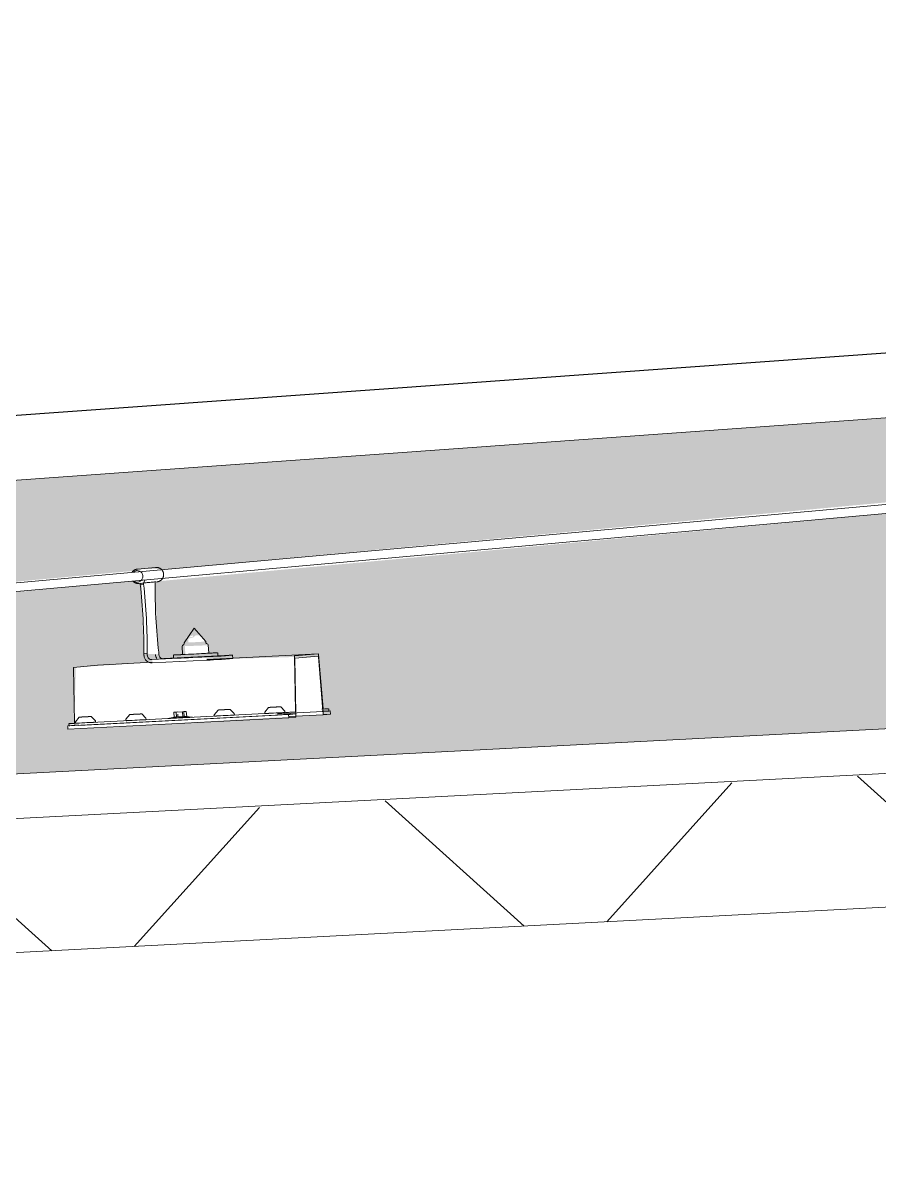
# Model space of a CAD drawing. Header units: millimetres. Extents: x 4237772 to 4686020, y -673 to 29459.
# Drawn here: x 4448901 to 4449669, y 10117 to 11139 of the extents above; entities that cross this region are included whole.
import ezdxf

# ---------------------------------------------------------------- set-up
doc = ezdxf.new("R2010")
doc.units = ezdxf.units.MM
for name, color, linetype, lineweight in [('A-GENM', 13, 'Continuous', 5), ('A-ROOF', 132, 'Continuous', 5), ('A-ROOF-PATT', 132, 'Continuous', 5), ('Q-SPCQ', 91, 'Continuous', 5)]:
    doc.layers.add(name, color=color, linetype=linetype, lineweight=lineweight)

# ---------------------------------------------------------------- blocks, each defined once
blk = doc.blocks.new('Static Line_Sayfa_Metal Deck_Pan Mount - Up to 15 _ pitch - Max 2 Users-1848369-SECTION - GRIDS B1-B2')
at = {"layer": 'Q-SPCQ'}
for p, q in [((4430069.6, 11248.9), (4421898.8, 10513.6)), ((4421899.5, 10505.7), (4430070.3, 11240.9)), ((4423392.4, 10650.5), (4423376.1, 10649.1)), ((4423392.7, 10650.6), (4423392.4, 10650.5)), ((4423377, 10636.1), (4423377.3, 10636.1)), ((4423377.3, 10636.1), (4423393.6, 10637.6)), ((4423378.5, 10636.5), (4423378.6, 10635.3)), ((4423378.6, 10635.3), (4423381.6, 10635.5)), ((4423381.5, 10636.6), (4423382.6, 10638.8)), ((4423381.5, 10636.6), (4423391.8, 10637.6)), ((4423381.6, 10635.5), (4423381.5, 10636.6)), ((4423392.1, 10638.1), (4423391.8, 10637.6)), ((4423391.8, 10637.6), (4423391.9, 10636.4)), ((4423418, 10583), (4423427, 10595.9)), ((4423437.4, 10584.1), (4423427, 10595.9)), ((4423416.1, 10579.8), (4423416.5, 10580.5)), ((4423416.1, 10579.8), (4423416.5, 10572.4)), ((4423417.7, 10581.3), (4423416.5, 10580.5)), ((4423418, 10582), (4423417.7, 10581.3)), ((4423418, 10583), (4423418, 10582)), ((4423437.4, 10583), (4423437.4, 10584.1)), ((4423437.4, 10583), (4423437.9, 10582.3)), ((4423439.1, 10581.7), (4423437.9, 10582.3)), ((4423439.6, 10581), (4423439.1, 10581.7)), ((4423440, 10573.6), (4423439.6, 10581)), ((4423384.8, 10573.5), (4423381.8, 10573.4)), ((4423381.8, 10573.4), (4423381.9, 10571.4)), ((4423384.9, 10571.6), (4423384.8, 10573.5)), ((4423438.1, 10570.3), (4423389.1, 10567.8)), ((4423395.1, 10574.5), (4423395.2, 10572.5)), ((4423399.4, 10568.7), (4423448.4, 10571.2)), ((4423408.4, 10571.9), (4423408.5, 10568.9)), ((4423538.2, 10573.1), (4423438.2, 10567.9)), ((4423448.2, 10571), (4423448.1, 10574)), ((4423454.9, 10571.2), (4423461.3, 10571.8)), ((4423461.6, 10568.8), (4423461.4, 10571.8)), ((4423516.8, 10570.4), (4423517.7, 10521.8)), ((4423538.2, 10573.1), (4423516.9, 10571.1)), ((4423517.2, 10569.2), (4423538.1, 10571)), ((4423538.3, 10570.3), (4423542.4, 10522)), ((4423542.5, 10524), (4423538.4, 10572.3)), ((4423319.7, 10511.6), (4423318.7, 10560.2)), ((4423318.8, 10560.9), (4423340.2, 10562.8)), ((4423389.2, 10565.4), (4423340.2, 10562.8)), ((4423389.2, 10564.8), (4423438.2, 10567.3)), ((4423448.5, 10568.2), (4423438.2, 10567.7)), ((4423455, 10568.2), (4423461.5, 10568.8)), ((4423518, 10519.8), (4423517.1, 10568.4)), ((4423313.5, 10508.3), (4423511.6, 10518.5)), ((4423323.3, 10510.8), (4423501.6, 10520)), ((4423412.1, 10520.9), (4423408.7, 10520.7)), ((4423408.7, 10520.7), (4423410.9, 10520.8)), ((4423409, 10516.2), (4423408.7, 10520.7)), ((4423410.9, 10520.8), (4423416.4, 10521.1)), ((4423410.9, 10520.8), (4423411.1, 10516.2)), ((4423412.2, 10518.9), (4423412.3, 10516.3)), ((4423416.4, 10521.1), (4423419.9, 10521.3)), ((4423416.4, 10521.1), (4423416.7, 10516.5)), ((4423419.9, 10521.3), (4423417.7, 10521.2)), ((4423417.7, 10521.2), (4423417.9, 10516.6)), ((4423419.9, 10521.3), (4423420.2, 10516.7)), ((4423463, 10518.1), (4423462.9, 10519.4)), ((4423490.3, 10520.8), (4423490.3, 10519.5)), ((4423501.6, 10519.2), (4423542.6, 10521.3)), ((4423542.5, 10521.3), (4423501.6, 10519.2)), ((4423518, 10519.1), (4423501.7, 10518.2)), ((4423508.3, 10520.4), (4423508.2, 10521.7)), ((4423518, 10519.1), (4423511.6, 10518.5)), ((4423511.6, 10518.5), (4423511.8, 10515.5)), ((4423517.6, 10521), (4423512.8, 10520.6)), ((4423512.9, 10518.6), (4423517.9, 10519.1)), ((4423518.2, 10516.1), (4423518, 10519.1)), ((4423548.9, 10521.8), (4423542.5, 10521.3)), ((4423542.5, 10521.5), (4423548.9, 10521.8)), ((4423542.5, 10521.3), (4423542.7, 10518.3)), ((4423542.6, 10521.3), (4423547.7, 10521.7)), ((4423542.6, 10518.5), (4423549.1, 10518.8)), ((4423547.5, 10523.7), (4423542.7, 10523.3)), ((4423542.7, 10518.3), (4423549.1, 10518.8)), ((4423547.7, 10521.7), (4423547.6, 10523.7)), ((4423549.1, 10518.8), (4423548.9, 10521.8)), ((4423313.5, 10508.3), (4423320, 10508.9)), ((4423313.7, 10505.3), (4423313.5, 10508.3)), ((4423313.7, 10505.3), (4423511.8, 10515.5)), ((4423314.6, 10510.4), (4423314.8, 10508.4)), ((4423314.7, 10510.4), (4423319.6, 10510.8)), ((4423319.9, 10508.8), (4423314.8, 10508.4)), ((4423323.4, 10509), (4423320, 10508.9)), ((4423320.4, 10512), (4423320.5, 10510.7)), ((4423323.5, 10508.8), (4423501.7, 10518)), ((4423338.5, 10511.6), (4423338.4, 10513)), ((4423365.7, 10514.4), (4423365.8, 10513)), ((4423383.8, 10514), (4423383.7, 10515.3)), ((4423409.2, 10516.2), (4423403.4, 10515)), ((4423412.4, 10515.5), (4423409, 10515.3)), ((4423409, 10515.3), (4423411.2, 10515.4)), ((4423411.2, 10515.4), (4423416.7, 10515.6)), ((4423416.7, 10515.6), (4423420.2, 10515.9)), ((4423420.2, 10515.9), (4423418, 10515.8)), ((4423425.4, 10516.1), (4423419.8, 10516.7)), ((4423445, 10518.4), (4423445, 10517.1)), ((4423511.7, 10516.7), (4423542.7, 10518.3)), ((4423511.8, 10515.5), (4423518.2, 10516.1)), ((4423511.8, 10515.7), (4423518.2, 10516.1))]:
    blk.add_line(p, q, dxfattribs=at)
at = {"layer": 'Q-SPCQ', "flags": 128}
for points in [[(4423376.1, 10649.1), (4423375.8, 10649.1), (4423375.6, 10649), (4423375.3, 10649), (4423375, 10648.9), (4423374.8, 10648.8), (4423374.5, 10648.7), (4423374.3, 10648.7), (4423374, 10648.6), (4423373.8, 10648.4), (4423373.6, 10648.3), (4423373.3, 10648.2), (4423373.1, 10648.1), (4423372.9, 10647.9), (4423372.7, 10647.8), (4423372.5, 10647.6), (4423372.3, 10647.4), (4423372.1, 10647.2), (4423371.9, 10647.1), (4423371.7, 10646.9), (4423371.6, 10646.7), (4423371.4, 10646.5), (4423371.3, 10646.2)], [(4423393.6, 10637.6), (4423393.8, 10637.6), (4423394.1, 10637.7), (4423394.4, 10637.7), (4423394.6, 10637.8), (4423394.9, 10637.9), (4423395.1, 10637.9), (4423395.4, 10638), (4423395.6, 10638.1), (4423395.9, 10638.2), (4423396.1, 10638.4), (4423396.3, 10638.5), (4423396.5, 10638.6), (4423396.8, 10638.8), (4423397, 10638.9), (4423397.2, 10639.1), (4423397.4, 10639.3), (4423397.6, 10639.4), (4423397.7, 10639.6), (4423397.9, 10639.8), (4423398.1, 10640), (4423398.3, 10640.2), (4423398.4, 10640.4), (4423398.5, 10640.7), (4423398.7, 10640.9), (4423398.8, 10641.1), (4423398.9, 10641.3), (4423399, 10641.6), (4423399.1, 10641.8), (4423399.2, 10642.1), (4423399.3, 10642.3), (4423399.3, 10642.6), (4423399.4, 10642.8), (4423399.4, 10643.1), (4423399.5, 10643.3), (4423399.5, 10643.6), (4423399.5, 10643.8), (4423399.5, 10644.1), (4423399.5, 10644.3), (4423399.5, 10644.6), (4423399.5, 10644.8), (4423399.4, 10645.1), (4423399.4, 10645.4), (4423399.3, 10645.6), (4423399.3, 10645.9), (4423399.2, 10646.1), (4423399.1, 10646.3), (4423399, 10646.6), (4423398.9, 10646.8), (4423398.8, 10647), (4423398.7, 10647.3), (4423398.5, 10647.5), (4423398.4, 10647.7), (4423398.3, 10647.9), (4423398.1, 10648.1), (4423397.9, 10648.3), (4423397.8, 10648.5), (4423397.6, 10648.7), (4423397.4, 10648.9), (4423397.2, 10649.1), (4423397, 10649.2), (4423396.8, 10649.4), (4423396.6, 10649.5), (4423396.3, 10649.7), (4423396.1, 10649.8), (4423395.9, 10649.9), (4423395.6, 10650), (4423395.4, 10650.1), (4423395.2, 10650.2), (4423394.9, 10650.3), (4423394.6, 10650.4), (4423394.4, 10650.4), (4423394.1, 10650.5), (4423393.9, 10650.5), (4423393.6, 10650.5), (4423393.3, 10650.6), (4423393.1, 10650.6), (4423392.8, 10650.6), (4423392.7, 10650.6)], [(4423371.9, 10638.2), (4423372.1, 10638), (4423372.3, 10637.8), (4423372.5, 10637.6), (4423372.7, 10637.5), (4423372.9, 10637.3), (4423373.1, 10637.2), (4423373.3, 10637), (4423373.6, 10636.9), (4423373.8, 10636.8), (4423374, 10636.7), (4423374.3, 10636.6), (4423374.5, 10636.5), (4423374.8, 10636.4), (4423375, 10636.3), (4423375.3, 10636.3), (4423375.5, 10636.2), (4423375.8, 10636.2), (4423376.1, 10636.1), (4423376.3, 10636.1), (4423376.6, 10636.1), (4423376.8, 10636.1), (4423377, 10636.1)], [(4423365.7, 10514.4), (4423369.1, 10518.5), (4423369.3, 10518.5), (4423369.4, 10518.6), (4423369.4, 10518.6)], [(4423383.7, 10515.3), (4423380, 10519.1), (4423379.7, 10519.1), (4423379.6, 10519.1), (4423379.6, 10519.1), (4423379.5, 10519.1), (4423379.4, 10519.1), (4423379.4, 10519.1), (4423379.3, 10519.1), (4423379.2, 10519.1), (4423379.2, 10519.1), (4423379.1, 10519.1), (4423379, 10519.1), (4423378.9, 10519.1), (4423378.8, 10519.1), (4423378.7, 10519.1), (4423378.5, 10519.1), (4423378.4, 10519), (4423378.3, 10519), (4423378.2, 10519), (4423378, 10519), (4423377.9, 10519), (4423377.7, 10519), (4423377.6, 10519), (4423377.4, 10519), (4423377.2, 10519), (4423377.1, 10519), (4423376.9, 10519), (4423376.7, 10519), (4423376.5, 10519), (4423376.3, 10518.9), (4423376.1, 10518.9), (4423376, 10518.9), (4423375.8, 10518.9), (4423375.6, 10518.9), (4423375.4, 10518.9), (4423375.2, 10518.9), (4423375, 10518.9), (4423374.8, 10518.9), (4423374.6, 10518.9), (4423374.4, 10518.8), (4423374.2, 10518.8), (4423374, 10518.8), (4423373.8, 10518.8), (4423373.6, 10518.8), (4423373.4, 10518.8), (4423373.2, 10518.8), (4423373, 10518.8), (4423372.8, 10518.8), (4423372.6, 10518.8), (4423372.4, 10518.7), (4423372.3, 10518.7), (4423372.1, 10518.7), (4423371.9, 10518.7), (4423371.7, 10518.7), (4423371.6, 10518.7), (4423371.4, 10518.7), (4423371.3, 10518.7), (4423371.1, 10518.7), (4423371, 10518.7), (4423370.8, 10518.7), (4423370.7, 10518.6), (4423370.6, 10518.6), (4423370.4, 10518.6), (4423370.3, 10518.6), (4423370.2, 10518.6), (4423370.1, 10518.6), (4423370, 10518.6), (4423369.9, 10518.6), (4423369.8, 10518.6), (4423369.8, 10518.6), (4423369.7, 10518.6), (4423369.6, 10518.6), (4423369.6, 10518.6), (4423369.5, 10518.6), (4423369.4, 10518.6), (4423369.4, 10518.6)], [(4423445, 10518.4), (4423448.3, 10522.6), (4423448.5, 10522.6), (4423448.6, 10522.6), (4423448.6, 10522.6)], [(4423462.9, 10519.4), (4423459.2, 10523.2), (4423459, 10523.2), (4423458.9, 10523.2), (4423458.8, 10523.2), (4423458.7, 10523.2), (4423458.7, 10523.2), (4423458.6, 10523.2), (4423458.5, 10523.2), (4423458.5, 10523.2), (4423458.4, 10523.2), (4423458.3, 10523.2), (4423458.2, 10523.2), (4423458.1, 10523.1), (4423458, 10523.1), (4423457.9, 10523.1), (4423457.8, 10523.1), (4423457.6, 10523.1), (4423457.5, 10523.1), (4423457.4, 10523.1), (4423457.2, 10523.1), (4423457.1, 10523.1), (4423456.9, 10523.1), (4423456.8, 10523.1), (4423456.6, 10523.1), (4423456.4, 10523.1), (4423456.3, 10523.1), (4423456.1, 10523.1), (4423455.9, 10523), (4423455.7, 10523), (4423455.6, 10523), (4423455.4, 10523), (4423455.2, 10523), (4423455, 10523), (4423454.8, 10523), (4423454.6, 10523), (4423454.4, 10523), (4423454.2, 10523), (4423454, 10522.9), (4423453.8, 10522.9), (4423453.6, 10522.9), (4423453.4, 10522.9), (4423453.2, 10522.9), (4423453, 10522.9), (4423452.8, 10522.9), (4423452.6, 10522.9), (4423452.4, 10522.9), (4423452.2, 10522.9), (4423452, 10522.8), (4423451.8, 10522.8), (4423451.7, 10522.8), (4423451.5, 10522.8), (4423451.3, 10522.8), (4423451.1, 10522.8), (4423451, 10522.8), (4423450.8, 10522.8), (4423450.6, 10522.8), (4423450.5, 10522.8), (4423450.3, 10522.7), (4423450.2, 10522.7), (4423450, 10522.7), (4423449.9, 10522.7), (4423449.8, 10522.7), (4423449.7, 10522.7), (4423449.5, 10522.7), (4423449.4, 10522.7), (4423449.3, 10522.7), (4423449.2, 10522.7), (4423449.1, 10522.7), (4423449.1, 10522.7), (4423449, 10522.7), (4423448.9, 10522.7), (4423448.9, 10522.7), (4423448.8, 10522.7), (4423448.7, 10522.7), (4423448.7, 10522.6), (4423448.6, 10522.6)], [(4423490.3, 10520.8), (4423493.6, 10524.9), (4423493.8, 10525), (4423493.9, 10525), (4423493.9, 10525)], [(4423508.2, 10521.7), (4423504.5, 10525.5), (4423504.3, 10525.5), (4423504.2, 10525.5), (4423504.1, 10525.5), (4423504, 10525.5), (4423504, 10525.5), (4423503.9, 10525.5), (4423503.8, 10525.5), (4423503.8, 10525.5), (4423503.7, 10525.5), (4423503.6, 10525.5), (4423503.5, 10525.5), (4423503.4, 10525.5), (4423503.3, 10525.5), (4423503.2, 10525.5), (4423503.1, 10525.5), (4423502.9, 10525.5), (4423502.8, 10525.5), (4423502.7, 10525.5), (4423502.5, 10525.4), (4423502.4, 10525.4), (4423502.2, 10525.4), (4423502.1, 10525.4), (4423501.9, 10525.4), (4423501.7, 10525.4), (4423501.6, 10525.4), (4423501.4, 10525.4), (4423501.2, 10525.4), (4423501, 10525.4), (4423500.9, 10525.4), (4423500.7, 10525.4), (4423500.5, 10525.3), (4423500.3, 10525.3), (4423500.1, 10525.3), (4423499.9, 10525.3), (4423499.7, 10525.3), (4423499.5, 10525.3), (4423499.3, 10525.3), (4423499.1, 10525.3), (4423498.9, 10525.3), (4423498.7, 10525.3), (4423498.5, 10525.2), (4423498.3, 10525.2), (4423498.1, 10525.2), (4423497.9, 10525.2), (4423497.7, 10525.2), (4423497.5, 10525.2), (4423497.3, 10525.2), (4423497.1, 10525.2), (4423497, 10525.2), (4423496.8, 10525.1), (4423496.6, 10525.1), (4423496.4, 10525.1), (4423496.3, 10525.1), (4423496.1, 10525.1), (4423495.9, 10525.1), (4423495.8, 10525.1), (4423495.6, 10525.1), (4423495.5, 10525.1), (4423495.3, 10525.1), (4423495.2, 10525.1), (4423495.1, 10525.1), (4423495, 10525), (4423494.8, 10525), (4423494.7, 10525), (4423494.6, 10525), (4423494.5, 10525), (4423494.4, 10525), (4423494.4, 10525), (4423494.3, 10525), (4423494.2, 10525), (4423494.1, 10525), (4423494.1, 10525), (4423494, 10525), (4423494, 10525), (4423493.9, 10525)], [(4423320.4, 10512), (4423323.8, 10516.2), (4423324, 10516.2), (4423324.1, 10516.2), (4423324.1, 10516.2)], [(4423338.4, 10513), (4423334.7, 10516.7), (4423334.4, 10516.8), (4423334.3, 10516.8), (4423334.3, 10516.8), (4423334.2, 10516.8), (4423334.1, 10516.8), (4423334.1, 10516.8), (4423334, 10516.7), (4423333.9, 10516.7), (4423333.9, 10516.7), (4423333.8, 10516.7), (4423333.7, 10516.7), (4423333.6, 10516.7), (4423333.5, 10516.7), (4423333.4, 10516.7), (4423333.2, 10516.7), (4423333.1, 10516.7), (4423333, 10516.7), (4423332.9, 10516.7), (4423332.7, 10516.7), (4423332.6, 10516.7), (4423332.4, 10516.7), (4423332.3, 10516.7), (4423332.1, 10516.7), (4423331.9, 10516.7), (4423331.8, 10516.6), (4423331.6, 10516.6), (4423331.4, 10516.6), (4423331.2, 10516.6), (4423331, 10516.6), (4423330.8, 10516.6), (4423330.7, 10516.6), (4423330.5, 10516.6), (4423330.3, 10516.6), (4423330.1, 10516.6), (4423329.9, 10516.6), (4423329.7, 10516.5), (4423329.5, 10516.5), (4423329.3, 10516.5), (4423329.1, 10516.5), (4423328.9, 10516.5), (4423328.7, 10516.5), (4423328.5, 10516.5), (4423328.3, 10516.5), (4423328.1, 10516.5), (4423327.9, 10516.4), (4423327.7, 10516.4), (4423327.5, 10516.4), (4423327.3, 10516.4), (4423327.1, 10516.4), (4423327, 10516.4), (4423326.8, 10516.4), (4423326.6, 10516.4), (4423326.4, 10516.4), (4423326.3, 10516.4), (4423326.1, 10516.3), (4423326, 10516.3), (4423325.8, 10516.3), (4423325.7, 10516.3), (4423325.5, 10516.3), (4423325.4, 10516.3), (4423325.3, 10516.3), (4423325.1, 10516.3), (4423325, 10516.3), (4423324.9, 10516.3), (4423324.8, 10516.3), (4423324.7, 10516.3), (4423324.6, 10516.3), (4423324.5, 10516.3), (4423324.5, 10516.3), (4423324.4, 10516.2), (4423324.3, 10516.2), (4423324.3, 10516.2), (4423324.2, 10516.2), (4423324.1, 10516.2), (4423324.1, 10516.2)]]:
    blk.add_lwpolyline(points, dxfattribs=at)
at = {"layer": 'Q-SPCQ'}
for centre, major_axis, ratio, start_param, end_param in [((4423375.8, 10642.5), (-0.47, 5.2), 0.991613, 0, 0.610524), ((4423375.8, 10642.5), (-0.47, 5.2), 0.991613, 4.281207, 6.245256), ((4423375.8, 10642.5), (-0.47, 5.2), 0.991613, 2.430418, 3.103664), ((4423375.8, 10642.5), (-0.47, 5.2), 0.991613, 3.103664, 4.150861), ((4423372.1, 10603.6), (-3.6, 69.9), 0.129148, 4.258548, 5.176114), ((4423375.1, 10603.8), (-3.6, 69.9), 0.129148, 4.258548, 5.176114), ((4423401.6, 10606.2), (-3.6, 69.9), 0.129148, 1.116956, 2.034521), ((4423388.9, 10571.8), (-0.63, 6.97), 0.991613, 1.532867, 3.103664), ((4423388.9, 10571.8), (-0.36, 3.98), 0.991613, 1.532867, 3.103664), ((4423399.2, 10572.7), (-0.63, 6.97), 0.991613, 1.532867, 2.056466), ((4423399.2, 10572.7), (-0.36, 3.98), 0.991613, 1.532867, 2.841864), ((4423428.2, 10573), (19.8, 1), 0.004901, 3.012082, 6.153674), ((4423428.4, 10570), (19.8, 1), 0.004901, 3.012082, 6.153674), ((4423428.2, 10573), (19.8, 1), 0.004901, 2.076476, 3.012082), ((4423428.4, 10570), (19.8, 1), 0.004901, 6.153674, 9.295267), ((4423428.2, 10573), (11.7, 0.6), 0.004901, 3.012082, 6.153674), ((4423428.2, 10573), (11.7, 0.6), 0.004901, 2.602437, 3.012082), ((4423440, 10570.5), (15, 0.8), 0.004901, 4.582878, 6.153674), ((4423428.2, 10573), (19.8, 1), 0.004901, 6.153674, 7.186127), ((4423446.5, 10571), (15, 0.8), 0.004901, 6.153674, 7.724471), ((4423516.9, 10570.1), (-0.051, 0.999), 0.129148, 0.004942, 1.323579), ((4423538.2, 10570), (-0.051, 0.999), 0.129148, 4.969491, 6.283185), ((4423538.3, 10572.1), (-0.051, 0.999), 0.129148, 4.969491, 5.848582), ((4423318.9, 10559.9), (-0.051, 0.999), 0.129148, 0.224715, 1.323579), ((4423440.2, 10567.5), (15, 0.8), 0.004901, 4.582878, 6.153674), ((4423446.6, 10568), (15, 0.8), 0.004901, 6.153674, 7.724471), ((4423517.3, 10568.2), (-0.051, 0.999), 0.129148, 0.004942, 1.323579), ((4423499.3, 10519.9), (8.99, 0.47), 0.004901, 3.012082, 4.059279), ((4423499.3, 10519.9), (8.99, 0.47), 0.004901, 6.153674, 9.295267), ((4423502.9, 10520.1), (9.99, 0.52), 0.004901, 4.582878, 6.153674), ((4423499.3, 10519.9), (8.99, 0.47), 0.004901, 5.106477, 6.153674), ((4423503, 10518.1), (9.99, 0.52), 0.004901, 5.630076, 6.153674), ((4423517.6, 10522), (-0.051, 0.999), 0.129148, 3.366308, 4.465172), ((4423517.9, 10520.1), (-0.051, 0.999), 0.129148, 3.146535, 4.465172), ((4423537.6, 10523.2), (9.99, 0.52), 0.004901, 6.153674, 7.462671), ((4423537.8, 10521.2), (9.99, 0.52), 0.004901, 6.153674, 7.462671), ((4423542.6, 10522.3), (-0.051, 0.999), 0.129148, 1.827898, 2.926762), ((4423542.6, 10524.3), (-0.051, 0.999), 0.129148, 1.827898, 3.141593), ((4423324.6, 10510.9), (9.99, 0.52), 0.004901, 3.012082, 4.582878), ((4423324.7, 10508.9), (9.99, 0.52), 0.004901, 3.012082, 3.535681), ((4423319.5, 10511.8), (-0.051, 0.999), 0.129148, 3.366308, 4.465172), ((4423319.8, 10509.8), (-0.051, 0.999), 0.129148, 3.146535, 4.465172), ((4423329.5, 10511.2), (8.99, 0.47), 0.004901, 3.012082, 3.86853), ((4423329.5, 10511.2), (8.99, 0.47), 0.004901, 6.153674, 9.295267), ((4423329.5, 10511.2), (8.99, 0.47), 0.004901, 5.106477, 6.153674), ((4423374.8, 10513.5), (8.99, 0.47), 0.004901, 3.012082, 4.059279), ((4423374.8, 10513.5), (8.99, 0.47), 0.004901, 6.153674, 9.295267), ((4423374.8, 10513.5), (8.99, 0.47), 0.004901, 5.106477, 6.153674), ((4423414.4, 10515.6), (11, 0.6), 0.004901, 3.012082, 4.059279), ((4423414.4, 10515.6), (11, 0.6), 0.004901, 6.153674, 9.295267), ((4423414.4, 10515.6), (11, 0.6), 0.004901, 5.106477, 6.153674), ((4423454, 10517.6), (8.99, 0.47), 0.004901, 3.012082, 4.059279), ((4423454, 10517.6), (8.99, 0.47), 0.004901, 6.153674, 9.295267), ((4423454, 10517.6), (8.99, 0.47), 0.004901, 5.106477, 6.153674)]:
    blk.add_ellipse(centre, major_axis=major_axis, ratio=ratio, start_param=start_param, end_param=end_param, dxfattribs=at)
for points in [[(4423409, 10516.2), (4423409.5, 10516.3), (4423410.6, 10516.4), (4423411.8, 10516.4), (4423412.3, 10516.3)], [(4423411.1, 10516.2), (4423410.7, 10516.3), (4423410, 10516.4), (4423409.3, 10516.2), (4423409, 10516.2)], [(4423416.7, 10516.5), (4423415.7, 10516.5), (4423413.9, 10516.5), (4423412, 10516.4), (4423411.1, 10516.2)], [(4423412.3, 10516.3), (4423413.3, 10516.5), (4423415.1, 10516.6), (4423417, 10516.6), (4423417.9, 10516.6)], [(4423420.2, 10516.7), (4423419.6, 10516.7), (4423418.4, 10516.7), (4423417.3, 10516.6), (4423416.7, 10516.5)], [(4423417.9, 10516.6), (4423418.3, 10516.7), (4423419, 10516.8), (4423419.8, 10516.7), (4423420.2, 10516.7)]]:
    blk.add_open_spline(points, degree=3, dxfattribs=at)
blk = doc.blocks.new('GT01 - GT01-2642391-SECTION - GRIDS B1-B2')
at = {"layer": 'A-GENM'}
for p, q in [((4409876.5, 9824.6), (4428941.3, 11194.8)), ((4409878.6, 9824.6), (4428943.2, 11194.8))]:
    blk.add_line(p, q, dxfattribs=at)

msp = doc.modelspace()

# ---------------------------------------------------------------- hatches: boundary and pattern name
at = {"layer": 'A-ROOF-PATT'}
h = msp.add_hatch(dxfattribs=at)
h.set_pattern_fill('FP_187', color=256, style=0, pattern_type=2)
h.set_pattern_definition([(3.013, (37691.9309, -226018.123), (-31.18210451525, -1.0529e-05), [])])
h.paths.add_polyline_path([(4446822.7, 10371.9), (4446831.5, 10372.4), (4446831.7, 10369.1), (4446837.2, 10370), (4446837.1, 10372.7), (4446822.1, 10371.9)])
h.paths.add_polyline_path([(4447460.8, 10390.4), (4447461.4, 10390.4), (4447460.8, 10426.5)])
h.paths.add_polyline_path([(4435506.2, 9766.6), (4446705.4, 10350.9), (4446710.4, 10360.2), (4446785.1, 10367.4), (4446784.9, 10370), (4446800.8, 10373.4), (4446800.3, 10382.5), (4446826.3, 10384), (4446826.9, 10372.6), (4446852.5, 10373.8), (4446852.8, 10370.2), (4446922.5, 10373.8), (4446927.3, 10362.5), (4447460.8, 10390.4), (4447462.7, 10427.3), (4447531.2, 10432.2), (4447531.1, 10434.1), (4447580.2, 10434.4), (4447580.2, 10434.2), (4447680.2, 10437.1), (4447680.7, 10432.2), (4447684.4, 10402), (4461505.4, 11123.2), (4461702.7, 11188.8), (4461702.7, 11216.8), (4461413.3, 11202), (4461413.3, 11495.4), (4461113.1, 11479.6), (4461111.4, 11277.7), (4460816.9, 11226.6), (4460803.9, 11228.3), (4460788.7, 11235.7), (4460779, 11244.5), (4460771.9, 11255.5), (4460768, 11268), (4460767.5, 11281), (4460770.3, 11293.8), (4460775.3, 11303.8), (4460785.5, 11315), (4460797.5, 11322.2), (4460814.6, 11327), (4461013.1, 11362), (4461013.1, 11474.3), (4456579.3, 11241.1), (4456599.2, 11193.6), (4456641.7, 11195.8), (4456641.7, 11189.8), (4456526.4, 11181.1), (4456524.9, 11187.2), (4456505.6, 11233.2), (4456436.4, 11228.9), (4456419.8, 11178.3), (4456306.6, 11169.8), (4456306.4, 11175.8), (4456349.2, 11179.6), (4456366.4, 11229.1), (4456348.5, 11228.9), (4455705.8, 11195.1), (4455707.7, 11174), (4455697.4, 11174.6), (4455696, 11175), (4455694.3, 11174.9), (4455693.6, 11194.5), (4454961.7, 11155.2), (4454964.9, 11107.2), (4454954.6, 11107.7), (4454953.8, 11108.2), (4454951.5, 11108.1), (4454949.8, 11155.3), (4454420.5, 11126), (4454221.1, 11106), (4454218.8, 11104), (4454220.6, 11056.5), (4454222.1, 11040.3), (4454211.8, 11040.9), (4454211.1, 11041.4), (4454208.8, 11041.3), (4454206.2, 11096.3), (4454207, 11103.2), (4454208.5, 11103.3), (4454208.5, 11104.4), (4454203, 11105.2), (4454198.4, 11106), (4453478.3, 11039.1), (4453476, 11037.1), (4453477.9, 10989.7), (4453479.4, 10973.5), (4453469.1, 10974.1), (4453468.3, 10974.5), (4453466, 10974.4), (4453463.5, 11029.4), (4453464.3, 11036.4), (4453465.7, 11036.5), (4453465.7, 11037.5), (4453460.3, 11038.3), (4453455.7, 11039.1), (4452735.5, 10972.3), (4452733.2, 10970.3), (4452735.1, 10922.9), (4452736.6, 10906.7), (4452726.3, 10907.2), (4452725.5, 10907.7), (4452723.2, 10907.6), (4452720.7, 10962.6), (4452721.5, 10969.6), (4452723, 10969.6), (4452722.9, 10970.7), (4452717.5, 10971.5), (4452712.9, 10972.3), (4451992.8, 10905.4), (4451990.4, 10903.5), (4451992.3, 10856), (4451993.8, 10839.8), (4451983.5, 10840.4), (4451982.7, 10840.9), (4451980.5, 10840.7), (4451977.9, 10895.7), (4451978.7, 10902.7), (4451980.2, 10902.8), (4451980.1, 10903.9), (4451974.7, 10904.7), (4451970.1, 10905.5), (4451250, 10838.6), (4451247.7, 10836.6), (4451249.5, 10789.2), (4451251.1, 10773), (4451240.7, 10773.6), (4451240, 10774), (4451237.7, 10773.9), (4451235.1, 10828.9), (4451235.9, 10835.9), (4451237.4, 10836), (4451237.4, 10837), (4451232, 10837.8), (4451227.3, 10838.6), (4450507.2, 10771.8), (4450504.9, 10769.8), (4450506.8, 10722.3), (4450508.3, 10706.2), (4450498, 10706.7), (4450497.2, 10707.2), (4450494.9, 10707.1), (4450492.4, 10762.1), (4450493.2, 10769.1), (4450494.7, 10769.1), (4450494.6, 10770.2), (4450489.2, 10771), (4450484.6, 10771.8), (4449764.4, 10704.9), (4449762.1, 10703), (4449764, 10655.5), (4449765.5, 10639.3), (4449755.2, 10639.9), (4449755, 10640.4), (4449752.1, 10640.2), (4449749.6, 10695.2), (4449750.4, 10702.2), (4449751.9, 10702.3), (4449751.8, 10703.4), (4449746.4, 10704.2), (4449741.8, 10705), (4449021.7, 10638.1), (4449019.4, 10636.1), (4449021.2, 10588.7), (4449022.7, 10572.5), (4449012.4, 10573.1), (4449011.7, 10573.5), (4449009.4, 10573.4), (4449006.8, 10628.4), (4449007.6, 10635.4), (4449009.1, 10635.5), (4449009, 10636.5), (4449003.6, 10637.3), (4448999, 10638.1), (4448278.9, 10571.3), (4448276.6, 10569.3), (4448279.4, 10511.8), (4448280, 10505.6), (4448269.6, 10507), (4448269.5, 10506.7), (4448266.6, 10508.8), (4448264, 10561.6), (4448264.8, 10568.6), (4448266.3, 10568.6), (4448266.3, 10569.7), (4448260.9, 10570.5), (4448256.3, 10571.3), (4447536.1, 10504.4), (4447533.8, 10502.4), (4447535.7, 10455), (4447537.2, 10438.8), (4447526.9, 10438.8), (4447526.1, 10439.8), (4447523.8, 10439.7), (4447521.3, 10494.7), (4447522.1, 10501.7), (4447523.6, 10501.8), (4447523.5, 10502.8), (4447518.1, 10503.6), (4447513.4, 10507.6), (4447513.2, 10511.2), (4447524.1, 10515.9), (4447537.5, 10515.4), (4447540.4, 10514.9), (4448261.8, 10581.9), (4448264.1, 10582.5), (4448280.3, 10582.3), (4448283.2, 10581.7), (4449006, 10648), (4449006.8, 10649.4), (4449023.1, 10649.1), (4449025.9, 10648.6), (4449747.3, 10715.6), (4449749.6, 10716.2), (4449765.8, 10715.9), (4449768.7, 10715.4), (4450490.1, 10782.4), (4450492.4, 10783), (4450508.6, 10782.8), (4450511.5, 10782.2), (4451232.9, 10849.3), (4451235.2, 10849.9), (4451251.4, 10849.6), (4451254.3, 10849.1), (4451975.6, 10916.1), (4451977.9, 10916.7), (4451994.1, 10916.4), (4451997, 10915.9), (4452718.4, 10982.9), (4452720.7, 10983.5), (4452736.9, 10983.3), (4452739.8, 10982.8), (4453461.2, 11049.8), (4453463.5, 11050.4), (4453479.7, 11050.1), (4453482.6, 11049.6), (4453969.2, 11093.5), (4435680.2, 9779.1)])
h.paths.add_polyline_path([(4446778.8, 10354.8), (4446851.4, 10360), (4446849.5, 10364.3), (4446780.4, 10360), (4446779.5, 10357.1)])
h.paths.add_polyline_path([(4446805.3, 10371.6), (4446806.8, 10373.8), (4446805.4, 10373.4)])
h.paths.add_polyline_path([(4446781.8, 10372.8), (4446781.8, 10392.8), (4446777.1, 10392.8), (4446786.9, 10439.9), (4446791.8, 10440.2), (4446796.6, 10391.1), (4446798.5, 10374.3), (4446784.9, 10373.1)])
h.paths.add_polyline_path([(4446800.2, 10384.7), (4446802.9, 10389.4), (4446810.6, 10391.8), (4446827, 10386.4), (4446802.9, 10384.8)])
h.paths.add_polyline_path([(4447531.1, 10434.1), (4447588, 10437.4), (4447534.7, 10434.3)])
h.paths.add_polyline_path([(4448198.5, 10438.4), (4448198.3, 10441.4), (4448204.4, 10444.2), (4448204.3, 10452.2), (4448205.5, 10494.1), (4448274, 10498.5), (4448274, 10500.9), (4448330.7, 10504.2), (4448322.9, 10503.5), (4448323, 10501.1), (4448423, 10504), (4448425, 10481.1), (4448427.5, 10454.7), (4448427.3, 10453.7), (4448427.2, 10451.4), (4448203.5, 10438.7)])
h.paths.add_polyline_path([(4447560.9, 10438.8), (4447560.5, 10446.2), (4447581.5, 10447), (4447581.9, 10439.9), (4447561.3, 10438.8)])
h.paths.add_polyline_path([(4447561.2, 10453.4), (4447567.5, 10455.8), (4447568.3, 10454.9), (4447565.3, 10454.2)])
h.paths.add_polyline_path([(4447563.8, 10449.5), (4447563.8, 10452.9), (4447568.3, 10454.2), (4447570.2, 10455.8), (4447575, 10455.8), (4447578.6, 10452.2), (4447577.4, 10450.3), (4447568.3, 10449.8)])
h.paths.add_polyline_path([(4448941.3, 10505.3), (4448941.1, 10508.3), (4448947.2, 10511), (4448947.1, 10519.1), (4448948.3, 10560.9), (4449016.7, 10565.4), (4449016.8, 10567.8), (4449073.5, 10571), (4449065.6, 10570.3), (4449065.8, 10567.9), (4449165.8, 10570.8), (4449166.7, 10560.6), (4449170.2, 10521.5), (4449170.1, 10520.5), (4449170, 10518.3), (4448948.6, 10505.7)])
h.paths.add_polyline_path([(4448303.7, 10505.6), (4448303.3, 10513), (4448324.4, 10511.8), (4448324.6, 10506.7), (4448304, 10505.6)])
h.paths.add_polyline_path([(4448304, 10520.2), (4448310.2, 10522.6), (4448311.1, 10521.7), (4448308.1, 10521.1)])
h.paths.add_polyline_path([(4448306.6, 10516.4), (4448306.6, 10519.8), (4448311.1, 10521.1), (4448313, 10522.6), (4448317.8, 10522.6), (4448321.3, 10519), (4448320.2, 10517.1), (4448311.1, 10516.6)])
h.paths.add_polyline_path([(4449684, 10572.1), (4449683.9, 10575.1), (4449690, 10577.9), (4449689.8, 10585.9), (4449691, 10627.8), (4449759.5, 10632.2), (4449759.5, 10634.6), (4449816.3, 10637.9), (4449808.4, 10637.1), (4449808.6, 10634.7), (4449908.6, 10637.6), (4449909.5, 10627.5), (4449913, 10588.4), (4449912.9, 10587.3), (4449912.8, 10585.1), (4449689.1, 10572.4)])
h.paths.add_polyline_path([(4449046.5, 10572.5), (4449046.1, 10579.9), (4449067, 10580.7), (4449067.4, 10573.6), (4449046.8, 10572.5)])
h.paths.add_polyline_path([(4449046.7, 10587.1), (4449053, 10589.5), (4449053.8, 10588.5), (4449050.9, 10587.9)])
h.paths.add_polyline_path([(4449049.3, 10583.2), (4449049.3, 10586.6), (4449053.8, 10587.9), (4449055.7, 10589.5), (4449060.6, 10589.5), (4449064.1, 10585.8), (4449062.9, 10583.9), (4449053.9, 10583.4)])
h.paths.add_polyline_path([(4450426.8, 10639), (4450426.6, 10642), (4450432.7, 10644.7), (4450432.6, 10652.7), (4450433.8, 10694.6), (4450502.3, 10699), (4450502.3, 10701.4), (4450559, 10704.7), (4450551.2, 10704), (4450551.3, 10701.6), (4450651.3, 10704.5), (4450652.2, 10694.3), (4450655.8, 10655.2), (4450655.6, 10654.2), (4450655.5, 10651.9), (4450484.9, 10642)])
h.paths.add_polyline_path([(4449789.2, 10639.3), (4449788.9, 10646.7), (4449809.8, 10647.6), (4449810.2, 10640.4), (4449789.6, 10639.3)])
h.paths.add_polyline_path([(4449789.5, 10653.9), (4449795.8, 10656.3), (4449796.6, 10655.4), (4449793.6, 10654.7)])
h.paths.add_polyline_path([(4449792.1, 10650), (4449792.1, 10653.5), (4449796.6, 10654.7), (4449798.5, 10656.3), (4449803.3, 10656.3), (4449806.9, 10652.7), (4449805.7, 10650.8), (4449796.6, 10650.3)])
h.paths.add_polyline_path([(4451169.6, 10705.8), (4451169.4, 10708.8), (4451175.5, 10711.6), (4451175.4, 10719.6), (4451176.6, 10761.4), (4451245.1, 10765.9), (4451246.9, 10768.5), (4451301.8, 10771.5), (4451293.9, 10770.8), (4451294.1, 10768.4), (4451394.1, 10771.3), (4451395, 10761.1), (4451398.6, 10722), (4451398.4, 10721), (4451398.3, 10718.8), (4451174.6, 10706.1)])
h.paths.add_polyline_path([(4450532, 10706.1), (4450531.6, 10713.5), (4450552.6, 10713.9), (4450553, 10707.3), (4450532.4, 10706.2)])
h.paths.add_polyline_path([(4450532.3, 10720.7), (4450538.6, 10723.1), (4450539, 10722.1), (4450536.4, 10721.6)])
h.paths.add_polyline_path([(4450534.9, 10716.9), (4450532.3, 10720.7), (4450539.4, 10721.6), (4450541.3, 10723.1), (4450546.1, 10723.1), (4450549.7, 10719.5), (4450548.5, 10717.6), (4450539.3, 10717.1)])
h.paths.add_polyline_path([(4451912.3, 10772.6), (4451912.2, 10775.6), (4451918.3, 10778.4), (4451918.2, 10786.4), (4451919.4, 10828.3), (4451987.8, 10832.7), (4451989.4, 10835.3), (4452044.6, 10838.4), (4452036.7, 10837.6), (4452036.9, 10835.2), (4452136.9, 10838.2), (4452137.8, 10828), (4452141.3, 10788.9), (4452141.2, 10787.8), (4452141.1, 10785.6), (4451917.4, 10772.9)])
h.paths.add_polyline_path([(4451274.8, 10773), (4451274.4, 10780.4), (4451295.4, 10781.2), (4451295.7, 10774.1), (4451275.1, 10773)])
h.paths.add_polyline_path([(4451275.1, 10787.6), (4451281.3, 10790), (4451282.2, 10789), (4451279.2, 10788.4)])
h.paths.add_polyline_path([(4451277.7, 10783.7), (4451277.7, 10787.1), (4451282.2, 10788.4), (4451284.1, 10790), (4451288.9, 10790), (4451292.4, 10786.3), (4451291.2, 10784.4), (4451282.2, 10783.9)])
h.paths.add_polyline_path([(4452655.1, 10839.5), (4452655, 10842.5), (4452661.1, 10845.2), (4452660.9, 10856.3), (4452662.1, 10895.1), (4452730.6, 10899.6), (4452731.8, 10902.1), (4452787.4, 10905.2), (4452779.5, 10904.5), (4452779.7, 10902.1), (4452879.6, 10905), (4452880.5, 10894.8), (4452884.1, 10855.7), (4452884, 10854.7), (4452883.9, 10852.4), (4452660.2, 10839.7)])
h.paths.add_polyline_path([(4452017.6, 10839.8), (4452017.2, 10847.2), (4452038.1, 10848.1), (4452038.5, 10840.9), (4452017.9, 10839.8)])
h.paths.add_polyline_path([(4452017.8, 10854.4), (4452023, 10858.1), (4452024.9, 10855.9), (4452022, 10855.3)])
h.paths.add_polyline_path([(4452020.4, 10850.6), (4452020.4, 10854), (4452024.9, 10855.3), (4452025.8, 10856.3), (4452029.4, 10858.1), (4452035.2, 10853.2), (4452034, 10851.3), (4452025, 10850.8)])
h.paths.add_polyline_path([(4453397.9, 10906.3), (4453397.7, 10909.3), (4453403.8, 10912.1), (4453403.7, 10920.1), (4453404.9, 10961.9), (4453473.4, 10966.4), (4453474.3, 10968.9), (4453530.1, 10972.1), (4453522.3, 10971.3), (4453522.4, 10968.9), (4453622.4, 10971.8), (4453623.3, 10961.7), (4453626.9, 10922.5), (4453626.7, 10921.5), (4453626.6, 10919.3), (4453402.9, 10906.6)])
h.paths.add_polyline_path([(4452760.3, 10906.6), (4452759.9, 10914.1), (4452780.9, 10914.4), (4452781.3, 10907.8), (4452760.7, 10906.7)])
h.paths.add_polyline_path([(4452760.6, 10921.2), (4452766.9, 10923.7), (4452767.3, 10922.6), (4452764.7, 10922.1)])
h.paths.add_polyline_path([(4452763.2, 10917.4), (4452760.6, 10921.2), (4452767.7, 10922.1), (4452769.6, 10923.7), (4452774.4, 10923.7), (4452778, 10920), (4452776.8, 10918.1), (4452767.6, 10917.6)])
h.paths.add_polyline_path([(4454140.7, 10973.1), (4454140.5, 10976.1), (4454146.6, 10978.9), (4454146.5, 10986.9), (4454147.7, 11028.8), (4454216.1, 11033.2), (4454216.7, 11035.7), (4454272.9, 11038.9), (4454265, 11038.1), (4454265.2, 11035.8), (4454365.2, 11038.7), (4454366.1, 11028.5), (4454369.7, 10989.4), (4454369.5, 10988.4), (4454369.4, 10986.1), (4454145.7, 10973.4)])
h.paths.add_polyline_path([(4453503.1, 10973.5), (4453502.7, 10980.9), (4453523.7, 10981.7), (4453524, 10974.6), (4453503.5, 10973.5)])
h.paths.add_polyline_path([(4453503.4, 10988.1), (4453509.6, 10990.5), (4453510.5, 10989.5), (4453507.5, 10988.9)])
h.paths.add_polyline_path([(4453506, 10984.2), (4453506, 10987.6), (4453510.5, 10988.9), (4453512.4, 10990.5), (4453517.2, 10990.5), (4453520.7, 10986.9), (4453519.6, 10985), (4453510.5, 10984.5)])
h.paths.add_polyline_path([(4454883.4, 11040), (4454883.3, 11043), (4454889.4, 11045.7), (4454889, 11068.4), (4454890.4, 11095.6), (4454958.9, 11100.1), (4454959.2, 11102.5), (4455015.7, 11105.7), (4455007.8, 11105), (4455008, 11102.6), (4455108, 11105.5), (4455108.9, 11095.3), (4455112.4, 11056.2), (4455112.3, 11055.2), (4455112.2, 11053), (4454888.5, 11040.2)])
h.paths.add_polyline_path([(4454245.9, 11040.3), (4454245.5, 11047.7), (4454266.4, 11048.6), (4454266.8, 11041.4), (4454246.2, 11040.3)])
h.paths.add_polyline_path([(4454246.2, 11054.9), (4454252.4, 11057.3), (4454253.2, 11056.4), (4454250.3, 11055.8)])
h.paths.add_polyline_path([(4454248.7, 11051.1), (4454248.7, 11054.5), (4454253.3, 11055.8), (4454255.2, 11057.3), (4454260, 11057.3), (4454263.5, 11053.7), (4454262.3, 11051.8), (4454253.3, 11051.3)])
h.paths.add_polyline_path([(4455626.2, 11106.8), (4455626, 11109.8), (4455632.2, 11112.6), (4455632, 11120.6), (4455633.2, 11162.5), (4455701.7, 11166.9), (4455701.7, 11169.3), (4455758.5, 11172.6), (4455750.6, 11171.8), (4455750.7, 11169.4), (4455850.7, 11172.3), (4455852.5, 11151.7), (4455855.2, 11123.1), (4455855, 11122), (4455854.9, 11119.8), (4455631.2, 11107.1)])
h.paths.add_polyline_path([(4454988.7, 11107.2), (4454988.3, 11114.6), (4455009.2, 11114.9), (4455009.6, 11108.3), (4454989, 11107.2)])
h.paths.add_polyline_path([(4454988.9, 11121.8), (4454995.2, 11124.2), (4454995.6, 11123.1), (4454993, 11122.6)])
h.paths.add_polyline_path([(4454991.5, 11117.9), (4454988.9, 11121.8), (4454996, 11122.6), (4454997.9, 11124.2), (4455002.8, 11124.2), (4455006.3, 11120.5), (4455005.1, 11118.6), (4454995.9, 11118.1)])
h.paths.add_polyline_path([(4455731.4, 11174), (4455731, 11181.4), (4455752, 11181.8), (4455752.4, 11175.1), (4455731.8, 11174)])
h.paths.add_polyline_path([(4455731.7, 11188.6), (4455738, 11191), (4455738.4, 11190), (4455735.8, 11189.4)])
h.paths.add_polyline_path([(4455734.3, 11184.7), (4455731.7, 11188.6), (4455738.8, 11189.4), (4455740.7, 11191), (4455745.5, 11191), (4455749.1, 11187.4), (4455747.9, 11185.5), (4455738.7, 11185)])
h.paths.add_polyline_path([(4462928.8, 11280.3), (4467172.6, 11503.7), (4466984.3, 11503.7), (4466984.3, 11494), (4462928.8, 11281.3)])
h = msp.add_hatch(dxfattribs=at)
h.set_pattern_fill('FP_186', color=256, angle=225, style=0, pattern_type=2)
h.set_pattern_definition([(47.987, (4488880.53, 10654.8), (-222.8979, 200.7898), []), (137.987, (4488880.53, 10654.8), (-200.7898, -222.8979), [])])
h.paths.add_polyline_path([(4435506.2, 9606.4), (4461505.4, 10963), (4461505.4, 11083.1), (4446985.8, 10323.9), (4446985.7, 10320.9), (4446870.4, 10312.2), (4446868.5, 10319.4), (4446766, 10312.6), (4446766, 10309.6), (4446650.5, 10300.9), (4446650.4, 10306.9), (4446650.1, 10308), (4435506.2, 9726.5)])

# ---------------------------------------------------------------- linework, layer by layer
at = {"layer": 'A-ROOF', "lineweight": 15}
msp.add_line((4461505.4, 11123.2), (4447683.3, 10402), dxfattribs=at)
at = {"layer": 'A-ROOF'}
for p, q in [((4453977.4, 11094.1), (4435506.2, 9766.6)), ((4446985.7, 10325.5), (4461505.4, 11083.1)), ((4435506.2, 9606.4), (4461505.4, 10963))]:
    msp.add_line(p, q, dxfattribs=at)

# ---------------------------------------------------------------- block references
at = {"layer": 'A-GENM'}
msp.add_blockref('GT01 - GT01-2642391-SECTION - GRIDS B1-B2', (25627.5, 0), dxfattribs=at)
at = {"layer": 'Q-SPCQ'}
msp.add_blockref('Static Line_Sayfa_Metal Deck_Pan Mount - Up to 15 _ pitch - Max 2 Users-1848369-SECTION - GRIDS B1-B2', (25627.5, 0), dxfattribs=at)

doc.saveas('drawing.dxf')
